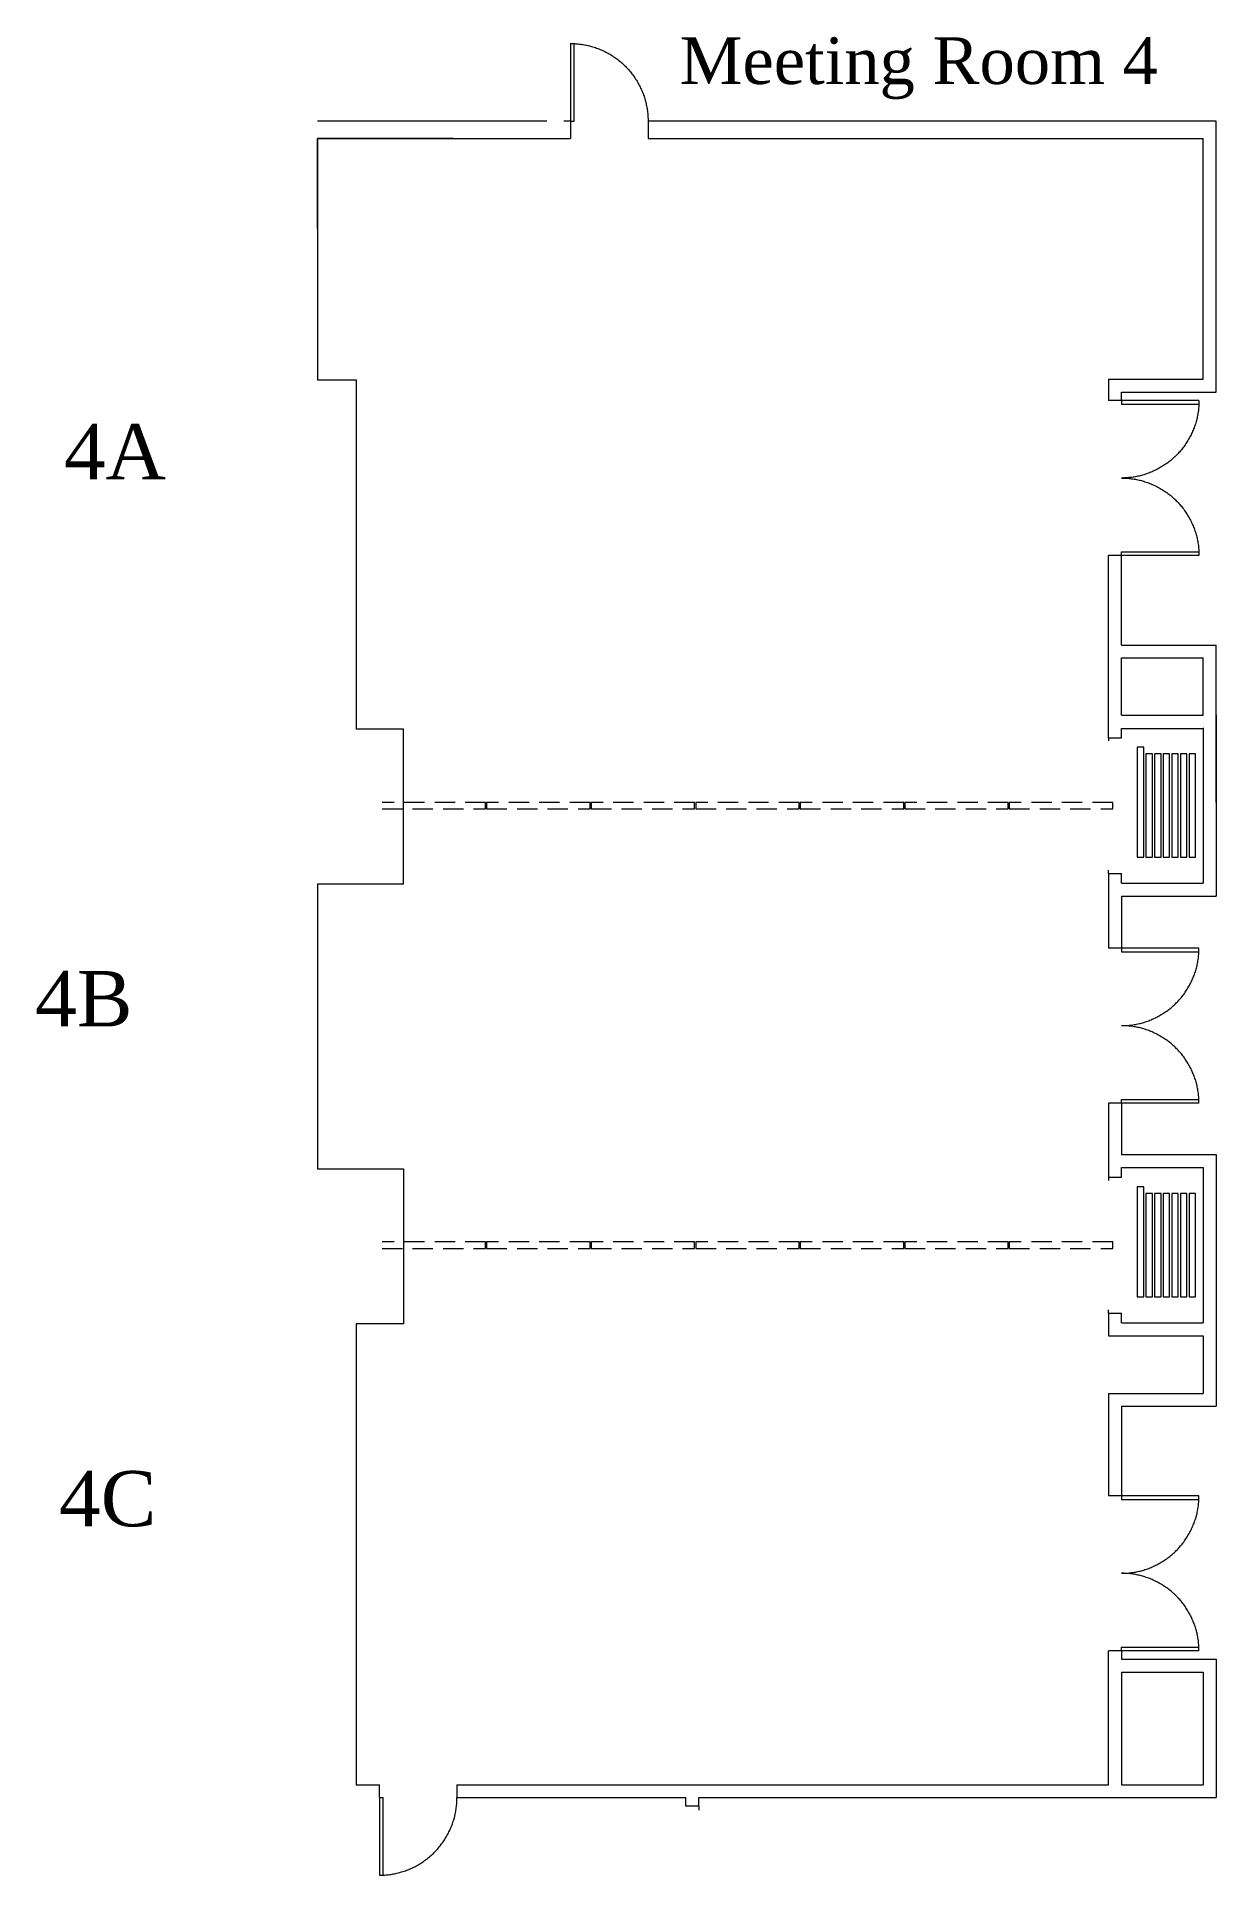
# Model space of a CAD drawing. Header units: inches. Extents: x 3385 to 3932, y 3399 to 4253.
import ezdxf

# ---------------------------------------------------------------- set-up
doc = ezdxf.new("R2010")
doc.units = ezdxf.units.IN
doc.header["$LTSCALE"] = 19.2
doc.header["$MEASUREMENT"] = 0
doc.linetypes.add('Dash Style-1', pattern=[0.736542, 0.491028, -0.245514])
for name, color, linetype, lineweight in [('A-DOOR-FULL', 2, 'Continuous', 15), ('A-WALL-FULL', 7, 'Continuous', 15), ('A-WALL-FULL_DEMO', 14, 'Continuous', 15), ('A-WALL-MOVE', 2, 'Continuous', 15), ('None', 7, 'Continuous', 5)]:
    doc.layers.add(name, color=color, linetype=linetype, lineweight=lineweight)
doc.styles.add('Times New Roman (bold)', font='Times New Roman')

# ---------------------------------------------------------------- blocks, each defined once
blk = doc.blocks.new('Group-1')
at = {"layer": 'A-DOOR-FULL', "color": 250, "linetype": 'Continuous', "lineweight": 15}
for p, q in [((-47.9809, 478.4874), (-47.9809, 442.4875)), ((-46.2309, 442.4875), (-46.2309, 478.4449)), ((-47.9809, 442.4875), (-46.2309, 442.4875)), ((243.6104, 312.8726), (207.6105, 312.8726)), ((207.6105, 312.8726), (207.6105, 311.1226)), ((207.6105, 311.1226), (243.5679, 311.1226)), ((207.6105, 242.6228), (243.5679, 242.6228)), ((207.6105, 240.8728), (207.6105, 242.6228)), ((243.6104, 240.8728), (207.6105, 240.8728)), ((201.6105, 156.3718), (201.6105, 154.9135)), ((201.6105, 156.3718), (201.6105, 154.9135)), ((201.6105, 93.3718), (201.6105, 94.8302)), ((243.6104, 58.7425), (207.6105, 58.7425)), ((207.6105, 58.7425), (207.6105, 56.9925)), ((207.6105, 56.9925), (243.5679, 56.9925)), ((207.6105, -13.2573), (207.6105, -11.5073)), ((207.6105, -11.5073), (243.5679, -11.5073)), ((243.6104, -13.2573), (207.6105, -13.2573)), ((201.6105, -47.6282), (201.6105, -49.0865)), ((201.6105, -110.6282), (201.6105, -109.1698)), ((243.6104, -195.3876), (207.6105, -195.3876)), ((207.6105, -195.3876), (207.6105, -197.1376)), ((207.6105, -197.1376), (243.5679, -197.1376)), ((207.6105, -265.6374), (243.5679, -265.6374)), ((207.6105, -267.3874), (207.6105, -265.6374)), ((243.6104, -267.3874), (207.6105, -267.3874)), ((-136.6503, -335.5064), (-136.6503, -371.5063)), ((-136.6503, -335.5064), (-134.9003, -335.5064)), ((-134.9003, -371.4637), (-134.9003, -335.5064)), ((11.5995, -339.5064), (11.5995, -341.2564))]:
    blk.add_line(p, q, dxfattribs=at)
at = {"layer": 'A-WALL-FULL', "color": 250, "linetype": 'Continuous', "lineweight": 15}
for p, q in [((-102.3893, 442.4875), (-165.3893, 442.4875)), ((-58.9808, 442.4875), (-165.3893, 442.4875)), ((-47.9808, 442.4875), (-50.9808, 442.4875)), ((-47.9808, 442.4875), (-47.9808, 434.4875)), ((251.5997, 442.4875), (-11.9808, 442.4875)), ((-11.9808, 442.4875), (-11.9808, 434.4875)), ((251.5997, 316.7477), (251.5997, 442.4875)), ((-165.3893, 392.4985), (-165.3893, 434.4875)), ((-102.3893, 434.4875), (-165.3893, 434.4875)), ((-165.3893, 434.4875), (-47.9808, 434.4875)), ((-11.9808, 434.4875), (245.6107, 434.4875)), ((245.6107, 322.7477), (245.6107, 434.4875)), ((201.6107, 322.7477), (245.6107, 322.7477)), ((201.6107, 322.7477), (201.6107, 312.8727)), ((207.6107, 312.8727), (207.6107, 316.7477)), ((207.6107, 316.7477), (251.5997, 316.7477)), ((207.6107, 312.8727), (201.6107, 312.8727)), ((207.6107, 240.8727), (201.6107, 240.8727)), ((201.6107, 193.3744), (201.6107, 240.8727)), ((207.6107, 199.3744), (207.6107, 240.8727)), ((201.6107, 160.8642), (201.6107, 208.3625)), ((207.6107, 199.3744), (207.6107, 208.3625)), ((207.6107, 199.3744), (251.5997, 199.3744)), ((251.5997, 126.4875), (251.5997, 199.3744)), ((207.6107, 166.8642), (207.6107, 193.3744)), ((207.6107, 193.3744), (245.6107, 193.3744)), ((245.6107, 166.8752), (245.6107, 193.3744)), ((201.6107, 156.3718), (201.6107, 166.6134)), ((207.6217, 166.8752), (245.6107, 166.8752)), ((251.5997, 166.8752), (251.5997, 82.8718)), ((201.6107, 156.3718), (207.5997, 156.3718)), ((201.6107, 156.3718), (207.5997, 156.3718)), ((207.5997, 160.6134), (245.6107, 160.6134)), ((207.5997, 156.3718), (207.5997, 160.6134)), ((245.6107, 160.8752), (245.6107, 88.8718)), ((245.6107, 160.6134), (245.6107, 126.4875)), ((245.5997, 150.8735), (245.5997, 98.8735)), ((201.6107, 93.3718), (207.6107, 93.3718)), ((201.6107, 93.3718), (201.6107, 58.7426)), ((207.6107, 88.8718), (207.6107, 93.3718)), ((207.6107, 88.8718), (245.6107, 88.8718)), ((207.6107, 82.8718), (251.5997, 82.8718)), ((207.6107, 82.8718), (207.6107, 58.7426)), ((207.6107, 58.7426), (201.6107, 58.7426)), ((201.6107, -13.2574), (201.6107, -47.6282)), ((207.6107, -13.2574), (201.6107, -13.2574)), ((207.6107, -13.2574), (207.6107, -37.3866)), ((207.6217, -37.1248), (251.5997, -37.1248)), ((251.5997, -37.1248), (251.5997, -153.8892)), ((201.6107, -47.6282), (207.5997, -47.6282)), ((207.5997, -43.1248), (245.6107, -43.1248)), ((207.5997, -47.6282), (207.5997, -43.1248)), ((245.6107, -43.1248), (245.6107, -115.1282)), ((245.5997, -53.1265), (245.5997, -105.1265)), ((201.6107, -110.6282), (201.6107, -121.1282)), ((201.6107, -110.6282), (207.6107, -110.6282)), ((207.6107, -115.1282), (207.6107, -110.6282)), ((207.6107, -115.1282), (245.6107, -115.1282)), ((201.6107, -121.1282), (245.6107, -121.1282)), ((245.6107, -121.1282), (245.6107, -147.8892)), ((201.6107, -147.8892), (201.6107, -195.3875)), ((201.6107, -147.8892), (245.6107, -147.8892)), ((207.6107, -153.8892), (207.6107, -195.3875)), ((207.6107, -153.8892), (251.5997, -153.8892)), ((207.6107, -195.3875), (201.6107, -195.3875)), ((201.6107, -329.5064), (201.6107, -267.3875)), ((207.6107, -267.3875), (201.6107, -267.3875)), ((207.6107, -267.3875), (207.6107, -271.2625)), ((207.6107, -271.2625), (251.5997, -271.2625)), ((251.5997, -271.2625), (251.5997, -335.5064)), ((207.6107, -277.2625), (207.6107, -329.5064)), ((207.6107, -277.2625), (245.6107, -277.2625)), ((245.6107, -277.2625), (245.6107, -329.5064)), ((-147.38923, -329.5064), (-136.6502, -329.5064)), ((-136.6502, -335.5064), (-136.6502, -329.5064)), ((-100.6504, -329.5064), (201.6107, -329.5064)), ((-100.6504, -329.5064), (-100.6504, -335.5064)), ((207.6107, -329.5064), (245.6107, -329.5064)), ((-100.6504, -335.5064), (5.6107, -335.5064)), ((5.6107, -339.5064), (5.6107, -335.5064)), ((11.5997, -339.5064), (5.6107, -339.5064)), ((11.5997, -335.5064), (251.5997, -335.5064)), ((11.5997, -339.5064), (11.5997, -335.5064))]:
    blk.add_line(p, q, dxfattribs=at)
at = {"layer": 'A-WALL-FULL_DEMO', "color": 7, "linetype": 'Continuous', "lineweight": 5}
for p, q in [((-165.3893, 434.4875), (-165.3893, 322.37173)), ((-165.3893, 322.37173), (-147.38923, 322.37173)), ((-147.38923, 322.37173), (-147.38923, 160.37173)), ((-147.38923, 322.37173), (-147.38923, 160.37173)), ((-125.38923, 160.37173), (-147.38923, 160.37173)), ((-125.38923, 88.37173), (-125.38923, 160.37173)), ((-125.38923, 88.37173), (-165.3893, 88.37173)), ((-165.3893, 88.37173), (-165.3893, -43.62827)), ((-165.3893, -43.62827), (-125.38923, -43.62827)), ((-125.38923, -43.62827), (-125.38923, -115.62827)), ((-125.38923, -115.62827), (-147.38923, -115.62827)), ((-147.38923, -115.62827), (-147.38923, -329.5064))]:
    blk.add_line(p, q, dxfattribs=at)
at = {"layer": 'A-WALL-MOVE', "color": 250, "linetype": 'Continuous', "lineweight": 15}
for p, q in [((218.0035, 151.9006), (215.0035, 151.9006)), ((215.0035, 151.9006), (215.0035, 126.4875)), ((218.0035, 151.9006), (215.0035, 151.9006)), ((215.0035, 151.9006), (215.0035, 100.8735)), ((218.0035, 126.4875), (218.0035, 151.9006)), ((218.0035, 100.8735), (218.0035, 151.9006)), ((222.0035, 148.8735), (219.0035, 148.8735)), ((219.0035, 148.8735), (219.0035, 126.4875)), ((222.0035, 148.8735), (219.0035, 148.8735)), ((219.0035, 148.8735), (219.0035, 100.8735)), ((222.0035, 126.4875), (222.0035, 148.8735)), ((222.0035, 100.8735), (222.0035, 148.8735)), ((226.0035, 148.8735), (223.0035, 148.8735)), ((223.0035, 148.8735), (223.0035, 126.4875)), ((226.0035, 148.8735), (223.0035, 148.8735)), ((223.0035, 148.8735), (223.0035, 100.8735)), ((226.0035, 126.4875), (226.0035, 148.8735)), ((226.0035, 100.8735), (226.0035, 148.8735)), ((230.0035, 148.8735), (227.0035, 148.8735)), ((227.0035, 148.8735), (227.0035, 126.4875)), ((230.0035, 148.8735), (227.0035, 148.8735)), ((227.0035, 148.8735), (227.0035, 100.8735)), ((230.0035, 126.4875), (230.0035, 148.8735)), ((230.0035, 100.8735), (230.0035, 148.8735)), ((234.0035, 148.8735), (231.0035, 148.8735)), ((231.0035, 148.8735), (231.0035, 126.4875)), ((234.0035, 148.8735), (231.0035, 148.8735)), ((231.0035, 148.8735), (231.0035, 100.8735)), ((234.0035, 126.4875), (234.0035, 148.8735)), ((234.0035, 100.8735), (234.0035, 148.8735)), ((238.0035, 148.8735), (235.0035, 148.8735)), ((235.0035, 148.8735), (235.0035, 126.4875)), ((238.0035, 148.8735), (235.0035, 148.8735)), ((235.0035, 148.8735), (235.0035, 100.8735)), ((238.0035, 126.4875), (238.0035, 148.8735)), ((238.0035, 100.8735), (238.0035, 148.8735)), ((242.0035, 148.8735), (239.0035, 148.8735)), ((239.0035, 148.8735), (239.0035, 126.4875)), ((242.0035, 148.8735), (239.0035, 148.8735)), ((239.0035, 148.8735), (239.0035, 100.8735)), ((242.0035, 126.4875), (242.0035, 148.8735)), ((242.0035, 100.8735), (242.0035, 148.8735)), ((215.0035, 100.8735), (218.0035, 100.8735)), ((219.0035, 100.8735), (222.0035, 100.8735)), ((223.0035, 100.8735), (226.0035, 100.8735)), ((227.0035, 100.8735), (230.0035, 100.8735)), ((231.0035, 100.8735), (234.0035, 100.8735)), ((235.0035, 100.8735), (238.0035, 100.8735)), ((239.0035, 100.8735), (242.0035, 100.8735)), ((218.0035, -52.0994), (215.0035, -52.0994)), ((215.0035, -52.0994), (215.0035, -103.1265)), ((218.0035, -103.1265), (218.0035, -52.0994)), ((222.0035, -55.1265), (219.0035, -55.1265)), ((219.0035, -55.1265), (219.0035, -103.1265)), ((222.0035, -103.1265), (222.0035, -55.1265)), ((226.0035, -55.1265), (223.0035, -55.1265)), ((223.0035, -55.1265), (223.0035, -103.1265)), ((226.0035, -103.1265), (226.0035, -55.1265)), ((230.0035, -55.1265), (227.0035, -55.1265)), ((227.0035, -55.1265), (227.0035, -103.1265)), ((230.0035, -103.1265), (230.0035, -55.1265)), ((234.0035, -55.1265), (231.0035, -55.1265)), ((231.0035, -55.1265), (231.0035, -103.1265)), ((234.0035, -103.1265), (234.0035, -55.1265)), ((238.0035, -55.1265), (235.0035, -55.1265)), ((235.0035, -55.1265), (235.0035, -103.1265)), ((238.0035, -103.1265), (238.0035, -55.1265)), ((242.0035, -55.1265), (239.0035, -55.1265)), ((239.0035, -55.1265), (239.0035, -103.1265)), ((242.0035, -103.1265), (242.0035, -55.1265)), ((215.0035, -103.1265), (218.0035, -103.1265)), ((219.0035, -103.1265), (222.0035, -103.1265)), ((223.0035, -103.1265), (226.0035, -103.1265)), ((227.0035, -103.1265), (230.0035, -103.1265)), ((231.0035, -103.1265), (234.0035, -103.1265)), ((235.0035, -103.1265), (238.0035, -103.1265)), ((239.0035, -103.1265), (242.0035, -103.1265))]:
    blk.add_line(p, q, dxfattribs=at)
at = {"layer": 'A-WALL-MOVE', "color": 250, "linetype": 'Dash Style-1', "lineweight": 15}
for p, q in [((-87.3893, 126.3718), (-135.3893, 126.3718)), ((-87.3893, 126.3718), (-135.3893, 126.3718)), ((-135.3893, 123.3718), (-87.3893, 123.3718)), ((-135.3893, 123.3718), (-87.3893, 123.3718)), ((-87.3893, 123.3718), (-87.3893, 126.3718)), ((-87.3893, 123.3718), (-87.3893, 126.3718)), ((-38.8893, 126.3718), (-86.8893, 126.3718)), ((-86.8893, 126.3718), (-86.8893, 123.3718)), ((-38.8893, 126.3718), (-86.8893, 126.3718)), ((-86.8893, 126.3718), (-86.8893, 123.3718)), ((-86.8893, 123.3718), (-38.8893, 123.3718)), ((-86.8893, 123.3718), (-38.8893, 123.3718)), ((-38.8893, 123.3718), (-38.8893, 126.3718)), ((-38.8893, 123.3718), (-38.8893, 126.3718)), ((9.6107, 126.3718), (-38.3893, 126.3718)), ((-38.3893, 126.3718), (-38.3893, 123.3718)), ((9.6107, 126.3718), (-38.3893, 126.3718)), ((-38.3893, 126.3718), (-38.3893, 123.3718)), ((-38.3893, 123.3718), (9.6107, 123.3718)), ((-38.3893, 123.3718), (9.6107, 123.3718)), ((9.6107, 123.3718), (9.6107, 126.3718)), ((9.6107, 123.3718), (9.6107, 126.3718)), ((58.1107, 126.3718), (10.1107, 126.3718)), ((10.1107, 126.3718), (10.1107, 123.3718)), ((58.1107, 126.3718), (10.1107, 126.3718)), ((10.1107, 126.3718), (10.1107, 123.3718)), ((10.1107, 123.3718), (58.1107, 123.3718)), ((10.1107, 123.3718), (58.1107, 123.3718)), ((58.1107, 123.3718), (58.1107, 126.3718)), ((58.1107, 123.3718), (58.1107, 126.3718)), ((106.6107, 126.3718), (58.6107, 126.3718)), ((58.6107, 126.3718), (58.6107, 123.3718)), ((106.6107, 126.3718), (58.6107, 126.3718)), ((58.6107, 126.3718), (58.6107, 123.3718)), ((58.6107, 123.3718), (106.6107, 123.3718)), ((58.6107, 123.3718), (106.6107, 123.3718)), ((106.6107, 123.3718), (106.6107, 126.3718)), ((106.6107, 123.3718), (106.6107, 126.3718)), ((155.1107, 126.3718), (107.1107, 126.3718)), ((107.1107, 126.3718), (107.1107, 123.3718)), ((155.1107, 126.3718), (107.1107, 126.3718)), ((107.1107, 126.3718), (107.1107, 123.3718)), ((107.1107, 123.3718), (155.1107, 123.3718)), ((107.1107, 123.3718), (155.1107, 123.3718)), ((155.1107, 123.3718), (155.1107, 126.3718)), ((155.1107, 123.3718), (155.1107, 126.3718)), ((203.6107, 126.3718), (155.6107, 126.3718)), ((155.6107, 126.3718), (155.6107, 123.3718)), ((203.6107, 126.3718), (155.6107, 126.3718)), ((155.6107, 126.3718), (155.6107, 123.3718)), ((155.6107, 123.3718), (203.6107, 123.3718)), ((155.6107, 123.3718), (203.6107, 123.3718)), ((203.6107, 123.3718), (203.6107, 126.3718)), ((203.6107, 123.3718), (203.6107, 126.3718)), ((-87.3893, -77.6282), (-135.3893, -77.6282)), ((-135.3893, -80.6282), (-87.3893, -80.6282)), ((-87.3893, -80.6282), (-87.3893, -77.6282)), ((-38.8893, -77.6282), (-86.8893, -77.6282)), ((-86.8893, -77.6282), (-86.8893, -80.6282)), ((-86.8893, -80.6282), (-38.8893, -80.6282)), ((-38.8893, -80.6282), (-38.8893, -77.6282)), ((9.6107, -77.6282), (-38.3893, -77.6282)), ((-38.3893, -77.6282), (-38.3893, -80.6282)), ((-38.3893, -80.6282), (9.6107, -80.6282)), ((9.6107, -80.6282), (9.6107, -77.6282)), ((58.1107, -77.6282), (10.1107, -77.6282)), ((10.1107, -77.6282), (10.1107, -80.6282)), ((10.1107, -80.6282), (58.1107, -80.6282)), ((58.1107, -80.6282), (58.1107, -77.6282)), ((106.6107, -77.6282), (58.6107, -77.6282)), ((58.6107, -77.6282), (58.6107, -80.6282)), ((58.6107, -80.6282), (106.6107, -80.6282)), ((106.6107, -80.6282), (106.6107, -77.6282)), ((155.1107, -77.6282), (107.1107, -77.6282)), ((107.1107, -77.6282), (107.1107, -80.6282)), ((107.1107, -80.6282), (155.1107, -80.6282)), ((155.1107, -80.6282), (155.1107, -77.6282)), ((203.6107, -77.6282), (155.6107, -77.6282)), ((155.6107, -77.6282), (155.6107, -80.6282)), ((155.6107, -80.6282), (203.6107, -80.6282)), ((203.6107, -80.6282), (203.6107, -77.6282))]:
    blk.add_line(p, q, dxfattribs=at)
at = {"layer": 'None', "color": 250, "linetype": 'Continuous', "lineweight": 15}
for points in [[(-47.9808, 478.4873), (-38.3346, 478.4873), (-21.6271, 468.8412), (-11.9809, 452.1336), (-11.9809, 442.4874)], [(243.6105, 312.8725), (243.6105, 303.2263), (233.9643, 286.5188), (217.2568, 276.8726), (207.6106, 276.8726)], [(207.6106, 276.8726), (217.2568, 276.8726), (233.9643, 267.2265), (243.6105, 250.5189), (243.6105, 240.8727)], [(207.6106, 22.7425), (217.2568, 22.7425), (233.9643, 32.3887), (243.6105, 49.0962), (243.6105, 58.7424)], [(243.6105, -13.2574), (243.6105, -3.6112), (233.9643, 13.0964), (217.2568, 22.7425), (207.6106, 22.7425)], [(207.6106, -231.3876), (217.2568, -231.3876), (233.9643, -221.7414), (243.6105, -205.0339), (243.6105, -195.3877)], [(243.6105, -267.3875), (243.6105, -257.7413), (233.9643, -241.0337), (217.2568, -231.3876), (207.6106, -231.3876)], [(-136.6502, -371.5064), (-127.004, -371.5064), (-110.2965, -361.8602), (-100.6503, -345.1527), (-100.6503, -335.5065)]]:
    blk.add_open_spline(points, degree=2, dxfattribs=at)

msp = doc.modelspace()

# ---------------------------------------------------------------- block references
at = {"layer": 'None', "color": 7}
msp.add_blockref('Group-1', (3680.61, 3770.92), dxfattribs=at)

# ---------------------------------------------------------------- texts
at = {"layer": 'A-WALL-FULL_DEMO', "color": 7, "attachment_point": 1, "line_spacing_factor": 1.049861, "style": 'Times New Roman (bold)'}
for s, insert, char_height in [('Meeting Room 4', (3683.34, 4252.32), 21.6667), ('   4A\\P', (3368.6, 4072.82), 25.625), ('     4B', (3335.9, 3819.01), 25.625), ('   4C\\P', (3366.34, 3586.99), 25.625)]:
    msp.add_mtext(s, dxfattribs=dict(at, insert=insert, char_height=char_height))

doc.saveas('drawing.dxf')
